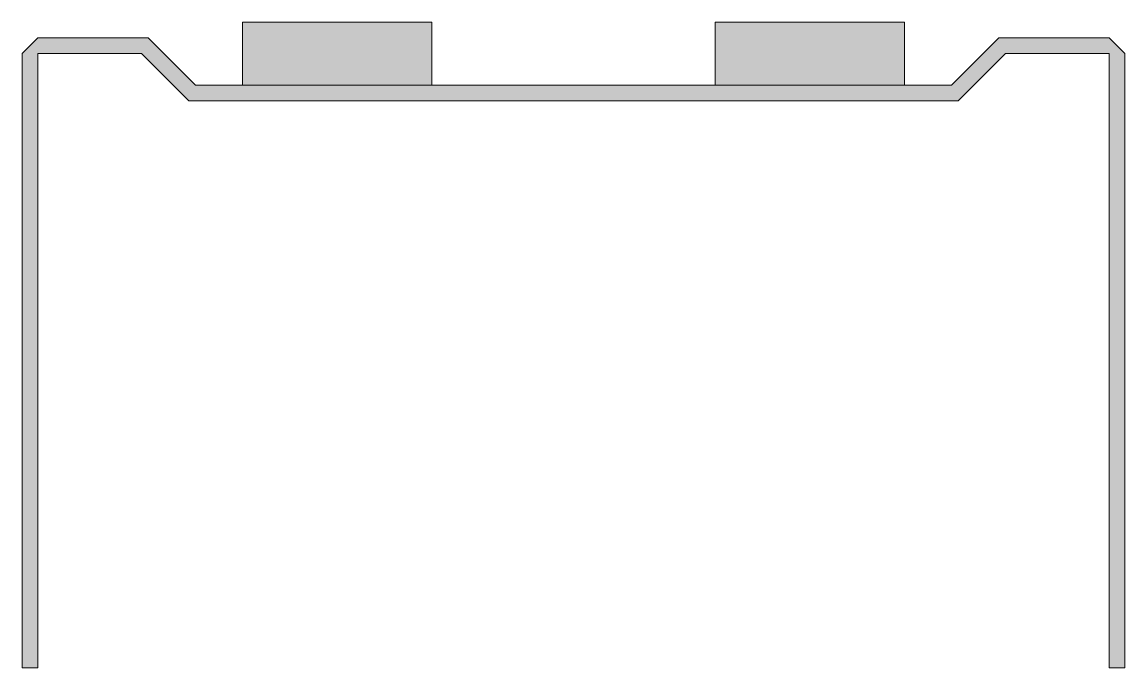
# Model space of a CAD drawing. Header units: metres. Extents: x -35 to 35, y -40 to 1.
import ezdxf

# ---------------------------------------------------------------- set-up
doc = ezdxf.new("R2010")
doc.units = ezdxf.units.M
doc.layers.add('A-DETL-GENF', color=92, linetype='Continuous', lineweight=18)

# ---------------------------------------------------------------- blocks, each defined once
blk = doc.blocks.new('22 metalstud profiel - 70 mm hor-2069739-00_0 Basismaterialen')
at = {"layer": 'A-DETL-GENF'}
for points in [[(-9, -3), (-9, 1), (-21, 1), (-21, -3)], [(21, -3), (21, 1), (9, 1), (9, -3)], [(-35, -40), (-34, -40), (-34, -1), (-27.414, -1), (-24.414, -4), (24.414, -4), (27.414, -1), (34, -1), (34, -40), (35, -40), (35, -1), (34, 0), (27, 0), (24, -3), (-24, -3), (-27, 0), (-34, 0), (-35, -1)]]:
    blk.add_hatch(color=256, dxfattribs=at).paths.add_polyline_path(points)
for p, q in [((-9, 1), (-21, 1)), ((-21, 1), (-21, -3)), ((-9, -3), (-9, 1)), ((21, 1), (9, 1)), ((9, 1), (9, -3)), ((21, -3), (21, 1)), ((-34, 0), (-35, -1)), ((-27, 0), (-34, 0)), ((-24, -3), (-27, 0)), ((27, 0), (24, -3)), ((34, 0), (27, 0)), ((35, -1), (34, 0)), ((-35, -1), (-35, -40)), ((-34, -40), (-34, -1)), ((-34, -1), (-27.414, -1)), ((-27.414, -1), (-24.414, -4)), ((24.414, -4), (27.414, -1)), ((27.414, -1), (34, -1)), ((34, -1), (34, -40)), ((35, -40), (35, -1)), ((24, -3), (-24, -3)), ((-24.414, -4), (24.414, -4)), ((-35, -40), (-34, -40)), ((34, -40), (35, -40)), ((35, -40), (34, -40))]:
    blk.add_line(p, q, dxfattribs=at)

msp = doc.modelspace()

# ---------------------------------------------------------------- block references
msp.add_blockref('22 metalstud profiel - 70 mm hor-2069739-00_0 Basismaterialen', (0, 0))

doc.saveas('drawing.dxf')
